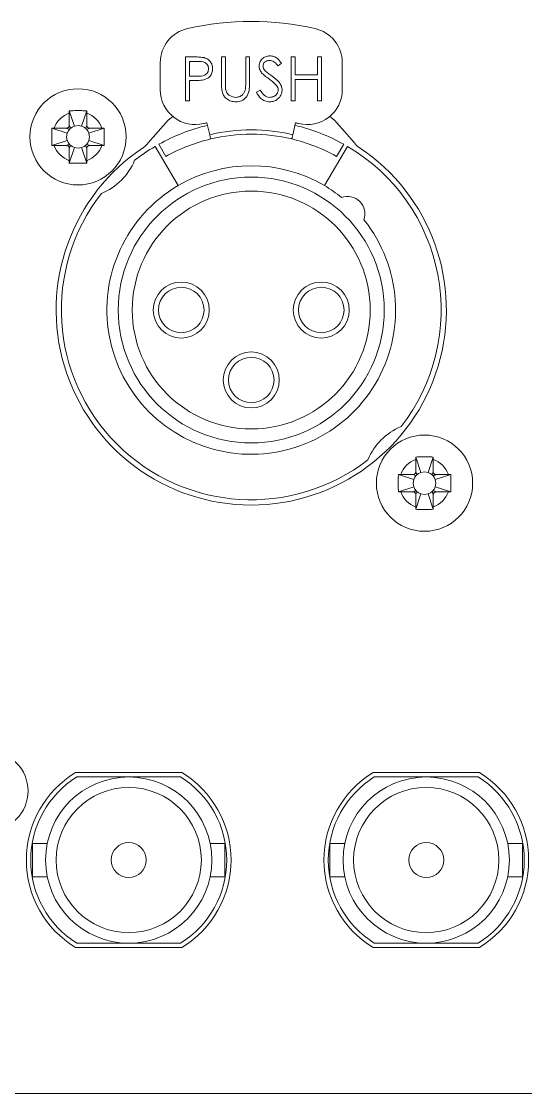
# Model space of a CAD drawing. Header units: millimetres. Extents: x 46 to 564, y 11 to 440.
# Drawn here: x 171.33 to 185.73, y 323.36 to 354.01 of the extents above; entities that cross this region are included whole.
import ezdxf

# ---------------------------------------------------------------- set-up
doc = ezdxf.new("R2010")
doc.units = ezdxf.units.MM

msp = doc.modelspace()

# ---------------------------------------------------------------- linework, layer by layer
at = {"color": 7, "linetype": 'Continuous', "lineweight": 15}
for p, q in [((175.2987, 352.8353), (175.2987, 352.064)), ((176.024, 352.9978), (176.2691, 352.9978)), ((176.024, 351.7478), (176.024, 352.9978)), ((176.1362, 352.8696), (176.1362, 352.4529)), ((176.3648, 352.8696), (176.1362, 352.8696)), ((177.0496, 352.2428), (177.0496, 352.9978)), ((177.0496, 352.9978), (177.1618, 352.9978)), ((177.1618, 352.9978), (177.1618, 352.2489)), ((177.7387, 352.9978), (177.8509, 352.9978)), ((177.7387, 352.2489), (177.7387, 352.9978)), ((177.8509, 352.9978), (177.8509, 352.2428)), ((178.7644, 352.8183), (178.6629, 352.7414)), ((179.0368, 352.9978), (179.149, 352.9978)), ((179.0368, 351.7478), (179.0368, 352.9978)), ((179.149, 352.9978), (179.149, 352.485)), ((179.79, 352.485), (179.79, 352.9978)), ((179.79, 352.9978), (179.9022, 352.9978)), ((179.9022, 352.9978), (179.9022, 351.7478)), ((180.4987, 352.064), (180.4987, 352.8353)), ((179.149, 352.485), (179.79, 352.485)), ((176.1362, 352.4529), (176.355, 352.4502)), ((176.2255, 352.3247), (176.1362, 352.3247)), ((176.1362, 352.3247), (176.1362, 351.7478)), ((179.79, 352.3568), (179.149, 352.3568)), ((179.149, 352.3568), (179.149, 351.7478)), ((179.79, 351.7478), (179.79, 352.3568)), ((178.0432, 351.9889), (178.1489, 352.0523)), ((176.1362, 351.7478), (176.024, 351.7478)), ((179.149, 351.7478), (179.0368, 351.7478)), ((179.9022, 351.7478), (179.79, 351.7478)), ((172.6987, 351.3946), (172.6994, 351.4618)), ((172.6987, 351.0389), (172.6987, 351.3946)), ((172.8459, 351.0224), (172.6994, 351.4618)), ((173.0514, 351.0224), (173.1979, 351.4618)), ((173.1979, 351.4618), (173.1987, 351.3946)), ((173.1987, 351.0389), (173.1987, 351.3946)), ((172.2009, 350.9633), (172.2681, 350.964)), ((172.6403, 350.8168), (172.2009, 350.9633)), ((172.6238, 350.964), (172.2681, 350.964)), ((173.257, 350.8168), (173.6964, 350.9633)), ((173.2735, 350.964), (173.6292, 350.964)), ((173.6292, 350.964), (173.6964, 350.9633)), ((176.6314, 351.1161), (176.712, 350.7755)), ((179.0853, 350.7755), (179.1659, 351.1161)), ((172.6403, 350.6113), (172.2009, 350.4648)), ((172.2681, 350.464), (172.2009, 350.4648)), ((172.6238, 350.464), (172.2681, 350.464)), ((172.6987, 350.3892), (172.6987, 350.0335)), ((172.8459, 350.4057), (172.6994, 349.9663)), ((173.0514, 350.4057), (173.1979, 349.9663)), ((173.1987, 350.3892), (173.1987, 350.0335)), ((173.257, 350.6113), (173.6964, 350.4648)), ((173.2735, 350.464), (173.6292, 350.464)), ((173.6964, 350.4648), (173.6292, 350.464)), ((175.1487, 350.4404), (175.8077, 349.3198)), ((175.2571, 350.5025), (175.46, 350.1576)), ((179.9897, 349.3198), (180.6487, 350.4404)), ((180.3374, 350.1576), (180.5402, 350.5025)), ((172.6994, 349.9663), (172.6987, 350.0335)), ((173.1987, 350.0335), (173.1979, 349.9663)), ((182.5987, 341.4946), (182.5994, 341.5618)), ((182.5987, 341.1389), (182.5987, 341.4946)), ((182.7459, 341.1224), (182.5994, 341.5618)), ((182.9514, 341.1224), (183.0979, 341.5618)), ((183.0979, 341.5618), (183.0987, 341.4946)), ((183.0987, 341.1389), (183.0987, 341.4946)), ((182.1009, 341.0633), (182.1681, 341.064)), ((182.5403, 340.9168), (182.1009, 341.0633)), ((182.5238, 341.064), (182.1681, 341.064)), ((183.157, 340.9168), (183.5964, 341.0633)), ((183.1735, 341.064), (183.5292, 341.064)), ((183.5292, 341.064), (183.5964, 341.0633)), ((182.5403, 340.7113), (182.1009, 340.5648)), ((182.1681, 340.564), (182.1009, 340.5648)), ((182.5238, 340.564), (182.1681, 340.564)), ((183.157, 340.7113), (183.5964, 340.5648)), ((183.1735, 340.564), (183.5292, 340.564)), ((183.5964, 340.5648), (183.5292, 340.564)), ((182.5987, 340.4892), (182.5987, 340.1335)), ((182.7459, 340.5057), (182.5994, 340.0663)), ((182.9514, 340.5057), (183.0979, 340.0663)), ((183.0987, 340.4892), (183.0987, 340.1335)), ((182.5994, 340.0663), (182.5987, 340.1335)), ((183.0987, 340.1335), (183.0979, 340.0663)), ((175.9157, 332.539), (172.8788, 332.539)), ((174.3973, 332.414), (172.9142, 332.414)), ((175.8803, 332.414), (174.3973, 332.414)), ((184.4157, 332.539), (181.3788, 332.539)), ((182.8973, 332.414), (181.4142, 332.414)), ((184.3803, 332.414), (182.8973, 332.414)), ((172.0699, 330.514), (171.6473, 330.514)), ((171.6473, 330.039), (171.6473, 330.514)), ((177.1473, 330.514), (176.7254, 330.514)), ((177.1473, 330.039), (177.1473, 330.514)), ((180.5691, 330.514), (180.1473, 330.514)), ((180.1473, 330.039), (180.1473, 330.514)), ((185.6473, 330.514), (185.2254, 330.514)), ((185.6473, 330.039), (185.6473, 330.514)), ((171.6473, 329.564), (171.6473, 330.039)), ((177.1473, 329.564), (177.1473, 330.039)), ((180.1473, 329.564), (180.1473, 330.039)), ((185.6473, 329.564), (185.6473, 330.039)), ((171.6473, 329.564), (172.0691, 329.564)), ((176.7246, 329.564), (177.1473, 329.564)), ((180.1473, 329.564), (180.5699, 329.564)), ((185.2246, 329.564), (185.6473, 329.564)), ((172.9142, 327.664), (174.3973, 327.664)), ((174.3973, 327.664), (175.8803, 327.664)), ((181.4142, 327.664), (182.8973, 327.664)), ((182.8973, 327.664), (184.3803, 327.664)), ((172.8788, 327.539), (175.9157, 327.539)), ((181.3788, 327.539), (184.4157, 327.539))]:
    msp.add_line(p, q, dxfattribs=at)
at = {"color": 8, "linetype": 'Continuous', "lineweight": 15}
msp.add_line((145.3962, 323.364), (195.8962, 323.364), dxfattribs=at)
at = {"color": 7, "linetype": 'Continuous', "lineweight": 15, "flags": 128}
for points in [[(175.6539, 351.2997), (175.5239, 351.1897), (174.9519, 350.5427)], [(180.8454, 350.5427), (180.2735, 351.1897), (180.1434, 351.2997)], [(172.7189, 350.9439), (172.6722, 350.8849), (172.6403, 350.8168)], [(172.8459, 351.0224), (172.7778, 350.9906), (172.7189, 350.9439)], [(173.0514, 351.0224), (172.9487, 351.0394), (172.8459, 351.0224)], [(173.1785, 350.9439), (173.1196, 350.9906), (173.0514, 351.0224)], [(173.257, 350.8168), (173.2252, 350.8849), (173.1785, 350.9439)], [(172.6403, 350.8168), (172.6233, 350.714), (172.6403, 350.6113)], [(173.257, 350.6113), (173.274, 350.714), (173.257, 350.8168)], [(176.7408, 350.6538), (176.7403, 350.6562), (176.7386, 350.6631), (176.736, 350.6743), (176.7324, 350.6895), (176.728, 350.7079), (176.7231, 350.7289), (176.7176, 350.7517), (176.712, 350.7755)], [(179.0853, 350.7755), (179.0797, 350.7517), (179.0743, 350.7289), (179.0693, 350.7079), (179.0649, 350.6895), (179.0614, 350.6743), (179.0587, 350.6631), (179.0571, 350.6562), (179.0565, 350.6538)], [(172.6403, 350.6113), (172.6722, 350.5432), (172.7189, 350.4842)], [(172.7189, 350.4842), (172.7778, 350.4375), (172.8459, 350.4057)], [(172.8459, 350.4057), (172.9487, 350.3887), (173.0514, 350.4057)], [(173.0514, 350.4057), (173.1196, 350.4375), (173.1785, 350.4842)], [(173.1785, 350.4842), (173.2252, 350.5432), (173.257, 350.6113)], [(182.9514, 341.1224), (182.8487, 341.1394), (182.7459, 341.1224)], [(182.5403, 340.9168), (182.5233, 340.814), (182.5403, 340.7113)], [(182.6189, 341.0439), (182.5722, 340.9849), (182.5403, 340.9168)], [(182.7459, 341.1224), (182.6778, 341.0906), (182.6189, 341.0439)], [(183.0785, 341.0439), (183.0196, 341.0906), (182.9514, 341.1224)], [(183.157, 340.9168), (183.1252, 340.9849), (183.0785, 341.0439)], [(183.157, 340.7113), (183.174, 340.814), (183.157, 340.9168)], [(182.5403, 340.7113), (182.5722, 340.6432), (182.6189, 340.5842)], [(182.6189, 340.5842), (182.6778, 340.5375), (182.7459, 340.5057)], [(182.9514, 340.5057), (183.0196, 340.5375), (183.0785, 340.5842)], [(183.0785, 340.5842), (183.1252, 340.6432), (183.157, 340.7113)], [(182.7459, 340.5057), (182.8487, 340.4887), (182.9514, 340.5057)]]:
    msp.add_lwpolyline(points, dxfattribs=at)
at = {"color": 7, "linetype": 'Continuous', "lineweight": 15}
for centre, radius in [((172.9487, 350.714), 1.375), ((177.8987, 345.764), 3.8), ((177.8987, 345.764), 3.4), ((175.8987, 345.764), 0.8), ((175.8987, 345.764), 0.65), ((179.8987, 345.764), 0.8), ((179.8987, 345.764), 0.65), ((177.8987, 343.764), 0.8), ((177.8987, 343.764), 0.65), ((182.8487, 340.814), 1.375), ((170.3973, 332.014), 1.125), ((174.3973, 330.039), 2.375), ((182.8973, 330.039), 2.375), ((174.3973, 330.039), 2.075), ((182.8973, 330.039), 2.075), ((174.3973, 330.039), 0.5), ((182.8973, 330.039), 0.5)]:
    msp.add_circle(centre, radius, dxfattribs=at)
for centre, radius, start, end in [((177.8987, 345.764), 8.25, 77.25046, 102.74954), ((176.2987, 352.8353), 1, 102.74954, 180), ((179.4987, 352.8353), 1, 0, 77.25046), ((176.2987, 352.064), 1, 180, 284.25003), ((179.4987, 352.064), 1, 255.74997, 0), ((172.9487, 350.714), 0.725, 110.17127, 159.82873), ((172.9487, 350.714), 0.725, 20.17127, 69.82873), ((177.8987, 345.764), 5.425, 103.32149, 119.13809), ((177.8987, 345.764), 5.5, 103.32149, 104.25003), ((177.8987, 345.764), 5.425, 60.86191, 76.67851), ((177.8987, 345.764), 5.5, 75.74997, 76.67851), ((177.8987, 345.764), 5.025, 103.32149, 119.03297), ((177.8987, 345.764), 5.15, 76.67851, 103.32149), ((177.8987, 345.764), 5.025, 76.67851, 103.32149), ((177.8987, 345.764), 5.025, 60.96703, 76.67851), ((172.9487, 350.714), 0.725, 200.17127, 249.82873), ((177.8987, 345.764), 5.575, 123.56274, 56.43726), ((172.9487, 350.714), 0.725, 290.17127, 339.82873), ((177.8987, 345.764), 5.425, 120.45839, 127.91019), ((174.5401, 350.8262), 0.5, 303.56274, 325.45477), ((177.8987, 345.764), 5.425, 322.08981, 59.54161), ((181.2572, 350.8262), 0.5, 214.54523, 236.43726), ((172.9487, 350.714), 1.75, 292.5041, 337.4959), ((177.8987, 345.764), 4.125, 59.54161, 120.45839), ((177.8987, 345.764), 4.125, 120.45839, 38.69053), ((177.8987, 345.764), 4.125, 51.30947, 59.54161), ((177.8987, 345.764), 5.425, 142.08981, 307.91019), ((180.6487, 348.514), 0.5, 339.95166, 110.04834), ((182.8487, 340.814), 1.75, 112.5041, 157.4959), ((182.8487, 340.814), 0.725, 110.17127, 159.82873), ((182.8487, 340.814), 0.725, 20.17127, 69.82873), ((182.8487, 340.814), 0.725, 200.17127, 249.82873), ((182.8487, 340.814), 0.725, 290.17127, 339.82873), ((174.3973, 330.039), 2.925, 121.2733, 238.7267), ((174.3973, 330.039), 2.8, 121.98203, 238.01797), ((174.3973, 330.039), 2.8, 301.98203, 58.01797), ((174.3973, 330.039), 2.925, 301.2733, 58.7267), ((182.8973, 330.039), 2.925, 121.2733, 238.7267), ((182.8973, 330.039), 2.8, 121.98203, 238.01797), ((182.8973, 330.039), 2.8, 301.98203, 58.01797), ((182.8973, 330.039), 2.925, 301.2733, 58.7267)]:
    msp.add_arc(centre, radius, start, end, dxfattribs=at)
for points, knots in [([(176.2691, 352.9978), (176.3226, 352.998), (176.4179, 352.9983), (176.5123, 352.9849), (176.5538, 352.979)], [0, 0, 0, 0, 0.5603158, 1, 1, 1, 1]), ([(176.681, 352.662), (176.6754, 352.6979), (176.6668, 352.7519), (176.6208, 352.8082), (176.5325, 352.8715), (176.4393, 352.8705), (176.3648, 352.8696)], [0, 0, 0, 0, 0.24896945, 0.37473048, 0.50038279, 1, 1, 1, 1]), ([(176.5538, 352.979), (176.5918, 352.9653), (176.6677, 352.9379), (176.7463, 352.8534), (176.7877, 352.7573), (176.7914, 352.6941), (176.7932, 352.6625)], [0, 0, 0, 0, 0.27970726, 0.55938043, 0.77950779, 1, 1, 1, 1]), ([(178.1233, 352.7381), (178.1287, 352.7825), (178.1396, 352.8712), (178.225, 352.9676), (178.327, 353.0209), (178.3966, 353.0269), (178.4313, 353.0299)], [0, 0, 0, 0, 0.2795525, 0.5587959, 0.7793776, 1, 1, 1, 1]), ([(178.4188, 352.9016), (178.3934, 352.8997), (178.3427, 352.8958), (178.2817, 352.8568), (178.2416, 352.8033), (178.2376, 352.7634), (178.2355, 352.7434)], [0, 0, 0, 0, 0.2802767, 0.5599333, 0.7799244, 1, 1, 1, 1]), ([(178.6629, 352.7414), (178.6413, 352.7683), (178.6058, 352.8126), (178.5471, 352.866), (178.4858, 352.8965), (178.4412, 352.8999), (178.4188, 352.9016)], [0, 0, 0, 0, 0.3404115, 0.560482, 0.7801816, 1, 1, 1, 1]), ([(178.4313, 353.0299), (178.4698, 353.0261), (178.5468, 353.0186), (178.6673, 352.945), (178.7275, 352.8664), (178.7644, 352.8183)], [0, 0, 0, 0, 0.27975035, 0.55950222, 1, 1, 1, 1]), ([(176.355, 352.4502), (176.4312, 352.4499), (176.5265, 352.4496), (176.6188, 352.5121), (176.6668, 352.5695), (176.6754, 352.6251), (176.681, 352.662)], [0, 0, 0, 0, 0.4997211, 0.6253515, 0.7510842, 1, 1, 1, 1]), ([(176.7932, 352.6625), (176.7902, 352.6213), (176.7843, 352.539), (176.7216, 352.4387), (176.6365, 352.3739), (176.5747, 352.3548), (176.5438, 352.3453)], [0, 0, 0, 0, 0.28010088, 0.55932343, 0.77945735, 1, 1, 1, 1]), ([(178.1932, 352.5478), (178.1712, 352.5803), (178.1318, 352.6382), (178.1259, 352.7076), (178.1233, 352.7381)], [0, 0, 0, 0, 0.5598385, 1, 1, 1, 1]), ([(178.398, 352.3778), (178.3573, 352.4066), (178.2845, 352.458), (178.2211, 352.5204), (178.1932, 352.5478)], [0, 0, 0, 0, 0.5604097, 1, 1, 1, 1]), ([(178.2355, 352.7434), (178.237, 352.726), (178.2399, 352.6911), (178.267, 352.6336), (178.2986, 352.6015), (178.3179, 352.5819)], [0, 0, 0, 0, 0.27994974, 0.55977613, 1, 1, 1, 1]), ([(178.3179, 352.5819), (178.3487, 352.558), (178.4038, 352.5152), (178.4608, 352.4751), (178.4859, 352.4574)], [0, 0, 0, 0, 0.55990022, 1, 1, 1, 1]), ([(176.5438, 352.3453), (176.4846, 352.3378), (176.3789, 352.3245), (176.2724, 352.3247), (176.2255, 352.3247)], [0, 0, 0, 0, 0.55969432, 1, 1, 1, 1]), ([(177.0719, 351.9794), (177.0639, 352.0283), (177.0496, 352.1155), (177.0496, 352.2039), (177.0496, 352.2428)], [0, 0, 0, 0, 0.559502, 1, 1, 1, 1]), ([(177.1618, 352.2489), (177.1617, 352.2178), (177.1615, 352.1623), (177.1652, 352.1069), (177.1668, 352.0826)], [0, 0, 0, 0, 0.5601273, 1, 1, 1, 1]), ([(177.8509, 352.2428), (177.8498, 352.1732), (177.8477, 352.0347), (177.7723, 351.8501), (177.6268, 351.7334), (177.5173, 351.7216), (177.4625, 351.7158)], [0, 0, 0, 0, 0.2816549, 0.560111, 0.7800798, 1, 1, 1, 1]), ([(177.7259, 352.0548), (177.7307, 352.0909), (177.7391, 352.1553), (177.7388, 352.2202), (177.7387, 352.2489)], [0, 0, 0, 0, 0.559623, 1, 1, 1, 1]), ([(178.6234, 352.1785), (178.5849, 352.2197), (178.516, 352.2934), (178.4341, 352.352), (178.398, 352.3778)], [0, 0, 0, 0, 0.5594945, 1, 1, 1, 1]), ([(178.4859, 352.4574), (178.5643, 352.3994), (178.6734, 352.3186), (178.7663, 352.1681), (178.7757, 352.092), (178.7804, 352.054)], [0, 0, 0, 0, 0.560114, 0.7802815, 1, 1, 1, 1]), ([(178.6682, 352.0558), (178.6651, 352.0807), (178.6596, 352.1253), (178.6345, 352.1622), (178.6234, 352.1785)], [0, 0, 0, 0, 0.5589894, 1, 1, 1, 1]), ([(177.4625, 351.7158), (177.4151, 351.719), (177.3202, 351.7255), (177.2006, 351.7876), (177.1129, 351.875), (177.0856, 351.9446), (177.0719, 351.9794)], [0, 0, 0, 0, 0.2802201, 0.5599147, 0.7799523, 1, 1, 1, 1]), ([(177.1668, 352.0826), (177.1748, 352.0444), (177.1906, 351.9681), (177.2977, 351.8698), (177.3961, 351.8538), (177.4563, 351.844)], [0, 0, 0, 0, 0.2810555, 0.560819, 1, 1, 1, 1]), ([(177.4563, 351.844), (177.4907, 351.8477), (177.5596, 351.8551), (177.643, 351.908), (177.6999, 351.9775), (177.7172, 352.029), (177.7259, 352.0548)], [0, 0, 0, 0, 0.2797885, 0.55937843, 0.77956887, 1, 1, 1, 1]), ([(178.4233, 351.7158), (178.3771, 351.7204), (178.2846, 351.7296), (178.1421, 351.8239), (178.0807, 351.9263), (178.0432, 351.9889)], [0, 0, 0, 0, 0.2798787, 0.5596655, 1, 1, 1, 1]), ([(178.1489, 352.0523), (178.186, 351.9952), (178.2378, 351.9156), (178.3437, 351.8522), (178.3968, 351.8467), (178.4233, 351.844)], [0, 0, 0, 0, 0.5593214, 0.7797824, 1, 1, 1, 1]), ([(178.4233, 351.844), (178.4569, 351.8473), (178.5241, 351.8541), (178.6062, 351.9046), (178.6583, 351.9766), (178.6649, 352.0294), (178.6682, 352.0558)], [0, 0, 0, 0, 0.280277, 0.5601494, 0.7801519, 1, 1, 1, 1]), ([(178.7804, 352.054), (178.7734, 352.0029), (178.7594, 351.9005), (178.6595, 351.7916), (178.544, 351.7255), (178.4636, 351.719), (178.4233, 351.7158)], [0, 0, 0, 0, 0.2791827, 0.5590848, 0.7794452, 1, 1, 1, 1]), ([(172.6994, 351.4618), (172.7653, 351.4626), (172.8812, 351.4639), (173.0474, 351.4639), (173.1478, 351.4625), (173.1979, 351.4618)], [0, 0, 0, 0, 0.3962609, 0.698093, 1, 1, 1, 1]), ([(172.2009, 350.4648), (172.2001, 350.5306), (172.1988, 350.6466), (172.1989, 350.8128), (172.2002, 350.9131), (172.2009, 350.9633)], [0, 0, 0, 0, 0.3962602, 0.6980945, 1, 1, 1, 1]), ([(172.6238, 350.964), (172.6322, 350.9649), (172.6491, 350.9665), (172.6715, 350.9794), (172.6884, 350.9984), (172.6974, 351.0195), (172.6983, 351.0334), (172.6987, 351.0389)], [0, 0, 0, 0, 0.2148858, 0.4297936, 0.6442611, 0.8585384, 1, 1, 1, 1]), ([(172.7189, 350.9439), (172.7187, 350.9438), (172.6986, 350.9305), (172.6545, 350.9444), (172.634, 350.9572), (172.625, 350.9633), (172.6238, 350.964), (172.6238, 350.964)], [0, 0, 0, 0, 0.0032494, 0.5053788, 0.9383201, 0.9999507, 1, 1, 1, 1]), ([(172.6987, 351.0389), (172.6987, 351.0389), (172.6994, 351.0374), (172.7055, 351.0301), (172.7158, 351.0117), (172.7255, 350.9833), (172.7259, 350.9636), (172.7233, 350.9522), (172.7207, 350.9466), (172.7189, 350.944), (172.7189, 350.9439)], [0, 0, 0, 0, 0.0000494, 0.0616311, 0.4942295, 0.7445186, 0.8703259, 0.9334751, 0.9967537, 1, 1, 1, 1]), ([(173.1785, 350.9439), (173.1784, 350.944), (173.1651, 350.9641), (173.179, 351.0075), (173.1918, 351.03), (173.1979, 351.0374), (173.1987, 351.0389), (173.1987, 351.0389)], [0, 0, 0, 0, 0.003249, 0.5053784, 0.93832, 0.9999506, 1, 1, 1, 1]), ([(173.2735, 350.964), (173.2735, 350.964), (173.2726, 350.9633), (173.2627, 350.9572), (173.2468, 350.9469), (173.2178, 350.9372), (173.1983, 350.9368), (173.1869, 350.9394), (173.1813, 350.942), (173.1786, 350.9438), (173.1785, 350.9439)], [0, 0, 0, 0, 0.0000492, 0.061631, 0.4942291, 0.7445183, 0.8703258, 0.9334751, 0.9967533, 1, 1, 1, 1]), ([(173.1987, 351.0389), (173.1995, 351.0305), (173.2011, 351.0136), (173.2141, 350.9912), (173.2331, 350.9743), (173.2541, 350.9653), (173.268, 350.9644), (173.2735, 350.964)], [0, 0, 0, 0, 0.21488618, 0.42979352, 0.64425905, 0.8585456, 1, 1, 1, 1]), ([(173.6964, 350.9633), (173.6972, 350.8975), (173.6986, 350.7815), (173.6985, 350.6153), (173.6971, 350.515), (173.6964, 350.4648)], [0, 0, 0, 0, 0.3962602, 0.6980908, 1, 1, 1, 1]), ([(172.6238, 350.464), (172.6238, 350.464), (172.625, 350.4648), (172.6339, 350.4709), (172.6507, 350.4812), (172.6795, 350.4909), (172.6991, 350.4913), (172.7105, 350.4887), (172.7161, 350.4861), (172.7187, 350.4843), (172.7189, 350.4842)], [0, 0, 0, 0, 0.0000492, 0.0616312, 0.4942291, 0.7445182, 0.8703257, 0.9334749, 0.9967532, 1, 1, 1, 1]), ([(172.6987, 350.3892), (172.6978, 350.3976), (172.6962, 350.4145), (172.6833, 350.4369), (172.6643, 350.4538), (172.6432, 350.4628), (172.6293, 350.4637), (172.6238, 350.464)], [0, 0, 0, 0, 0.21488498, 0.4297892, 0.64426707, 0.85854639, 1, 1, 1, 1]), ([(172.7189, 350.4842), (172.7189, 350.4841), (172.7322, 350.464), (172.7183, 350.4206), (172.7055, 350.3981), (172.6994, 350.3907), (172.6987, 350.3892), (172.6987, 350.3892)], [0, 0, 0, 0, 0.0032489, 0.5053784, 0.9383197, 0.9999506, 1, 1, 1, 1]), ([(173.1987, 350.3892), (173.1987, 350.3892), (173.1979, 350.3907), (173.1918, 350.398), (173.1815, 350.4164), (173.1718, 350.4448), (173.1714, 350.4645), (173.174, 350.4759), (173.1766, 350.4815), (173.1784, 350.4841), (173.1785, 350.4842)], [0, 0, 0, 0, 0.0000494, 0.0616314, 0.4942294, 0.7445185, 0.8703258, 0.9334757, 0.9967536, 1, 1, 1, 1]), ([(173.1785, 350.4842), (173.1786, 350.4843), (173.1987, 350.4976), (173.2432, 350.4837), (173.2627, 350.4709), (173.2726, 350.4648), (173.2735, 350.464), (173.2735, 350.464)], [0, 0, 0, 0, 0.0032493, 0.5053787, 0.9383199, 0.9999508, 1, 1, 1, 1]), ([(173.2735, 350.464), (173.2651, 350.4632), (173.2482, 350.4616), (173.2258, 350.4487), (173.2089, 350.4297), (173.1999, 350.4086), (173.199, 350.3947), (173.1987, 350.3892)], [0, 0, 0, 0, 0.214886, 0.4297905, 0.6442608, 0.8585383, 1, 1, 1, 1]), ([(173.1979, 349.9663), (173.1321, 349.9655), (173.0161, 349.9642), (172.8499, 349.9642), (172.7496, 349.9656), (172.6994, 349.9663)], [0, 0, 0, 0, 0.3962609, 0.698093, 1, 1, 1, 1]), ([(182.5994, 341.5618), (182.6653, 341.5626), (182.7812, 341.5639), (182.9474, 341.5639), (183.0478, 341.5625), (183.0979, 341.5618)], [0, 0, 0, 0, 0.3962602, 0.6980908, 1, 1, 1, 1]), ([(182.5238, 341.064), (182.5322, 341.0649), (182.5491, 341.0665), (182.5715, 341.0794), (182.5884, 341.0984), (182.5974, 341.1195), (182.5983, 341.1334), (182.5987, 341.1389)], [0, 0, 0, 0, 0.2148856, 0.4297897, 0.6442569, 0.8585385, 1, 1, 1, 1]), ([(182.5987, 341.1389), (182.5987, 341.1389), (182.5994, 341.1374), (182.6055, 341.1301), (182.6158, 341.1117), (182.6255, 341.0833), (182.6259, 341.0636), (182.6233, 341.0522), (182.6207, 341.0466), (182.6189, 341.044), (182.6189, 341.0439)], [0, 0, 0, 0, 0.0000494, 0.061631, 0.4942294, 0.7445184, 0.8703258, 0.9334749, 0.9967536, 1, 1, 1, 1]), ([(183.0785, 341.0439), (183.0784, 341.044), (183.0651, 341.0641), (183.079, 341.1075), (183.0918, 341.13), (183.0979, 341.1374), (183.0987, 341.1389), (183.0987, 341.1389)], [0, 0, 0, 0, 0.003249, 0.5053784, 0.9383199, 0.9999506, 1, 1, 1, 1]), ([(183.0987, 341.1389), (183.0995, 341.1305), (183.1011, 341.1136), (183.1141, 341.0912), (183.1331, 341.0743), (183.1541, 341.0653), (183.168, 341.0644), (183.1735, 341.064)], [0, 0, 0, 0, 0.2148856, 0.4297897, 0.6442569, 0.8585385, 1, 1, 1, 1]), ([(182.1009, 340.5648), (182.1001, 340.6306), (182.0988, 340.7466), (182.0989, 340.9128), (182.1002, 341.0131), (182.1009, 341.0633)], [0, 0, 0, 0, 0.3962602, 0.6980945, 1, 1, 1, 1]), ([(182.6189, 341.0439), (182.6187, 341.0438), (182.5986, 341.0305), (182.5538, 341.0444), (182.5353, 341.0572), (182.5246, 341.0633), (182.5238, 341.064), (182.5238, 341.064)], [0, 0, 0, 0, 0.003249, 0.5053784, 0.9383201, 0.9999508, 1, 1, 1, 1]), ([(183.1735, 341.064), (183.1735, 341.064), (183.172, 341.0633), (183.1647, 341.0572), (183.1463, 341.0469), (183.1179, 341.0372), (183.0983, 341.0368), (183.0868, 341.0394), (183.0813, 341.042), (183.0786, 341.0438), (183.0785, 341.0439)], [0, 0, 0, 0, 0.0000494, 0.06163125, 0.49422904, 0.74451795, 0.87032523, 0.93347496, 0.99675302, 1, 1, 1, 1]), ([(183.5964, 341.0633), (183.5972, 340.9975), (183.5986, 340.8815), (183.5985, 340.7153), (183.5971, 340.615), (183.5964, 340.5648)], [0, 0, 0, 0, 0.3962602, 0.6980908, 1, 1, 1, 1]), ([(182.5238, 340.564), (182.5238, 340.564), (182.5246, 340.5648), (182.5353, 340.5709), (182.5504, 340.5812), (182.5795, 340.5909), (182.5991, 340.5913), (182.6105, 340.5887), (182.6161, 340.5861), (182.6187, 340.5843), (182.6189, 340.5842)], [0, 0, 0, 0, 0.0000491, 0.0616312, 0.4942294, 0.7445184, 0.8703258, 0.9334749, 0.9967536, 1, 1, 1, 1]), ([(182.5987, 340.4892), (182.5978, 340.4976), (182.5962, 340.5145), (182.5833, 340.5369), (182.5643, 340.5538), (182.5432, 340.5628), (182.5293, 340.5637), (182.5238, 340.564)], [0, 0, 0, 0, 0.2148846, 0.4297878, 0.6442646, 0.8585392, 1, 1, 1, 1]), ([(182.6189, 340.5842), (182.6189, 340.5841), (182.6322, 340.564), (182.6183, 340.5206), (182.6055, 340.4981), (182.5994, 340.4907), (182.5987, 340.4892), (182.5987, 340.4892)], [0, 0, 0, 0, 0.003249, 0.5053785, 0.9383198, 0.9999506, 1, 1, 1, 1]), ([(183.0987, 340.4892), (183.0987, 340.4892), (183.0979, 340.4907), (183.0918, 340.498), (183.0815, 340.5164), (183.0718, 340.5448), (183.0714, 340.5645), (183.074, 340.5759), (183.0766, 340.5815), (183.0784, 340.5841), (183.0785, 340.5842)], [0, 0, 0, 0, 0.0000494, 0.0616315, 0.4942294, 0.7445185, 0.8703259, 0.9334758, 0.9967536, 1, 1, 1, 1]), ([(183.0785, 340.5842), (183.0786, 340.5843), (183.0988, 340.5976), (183.1421, 340.5837), (183.1647, 340.5709), (183.172, 340.5648), (183.1735, 340.564), (183.1735, 340.564)], [0, 0, 0, 0, 0.0032496, 0.5053788, 0.9383197, 0.9999506, 1, 1, 1, 1]), ([(183.1735, 340.564), (183.1651, 340.5632), (183.1482, 340.5616), (183.1258, 340.5487), (183.1089, 340.5297), (183.0999, 340.5086), (183.099, 340.4947), (183.0987, 340.4892)], [0, 0, 0, 0, 0.2148839, 0.4298002, 0.6442658, 0.8585396, 1, 1, 1, 1]), ([(183.0979, 340.0663), (183.0321, 340.0655), (182.9161, 340.0642), (182.7499, 340.0642), (182.6496, 340.0656), (182.5994, 340.0663)], [0, 0, 0, 0, 0.3962602, 0.6980945, 1, 1, 1, 1])]:
    msp.add_open_spline(points, degree=3, knots=knots, dxfattribs=at)

doc.saveas('drawing.dxf')
